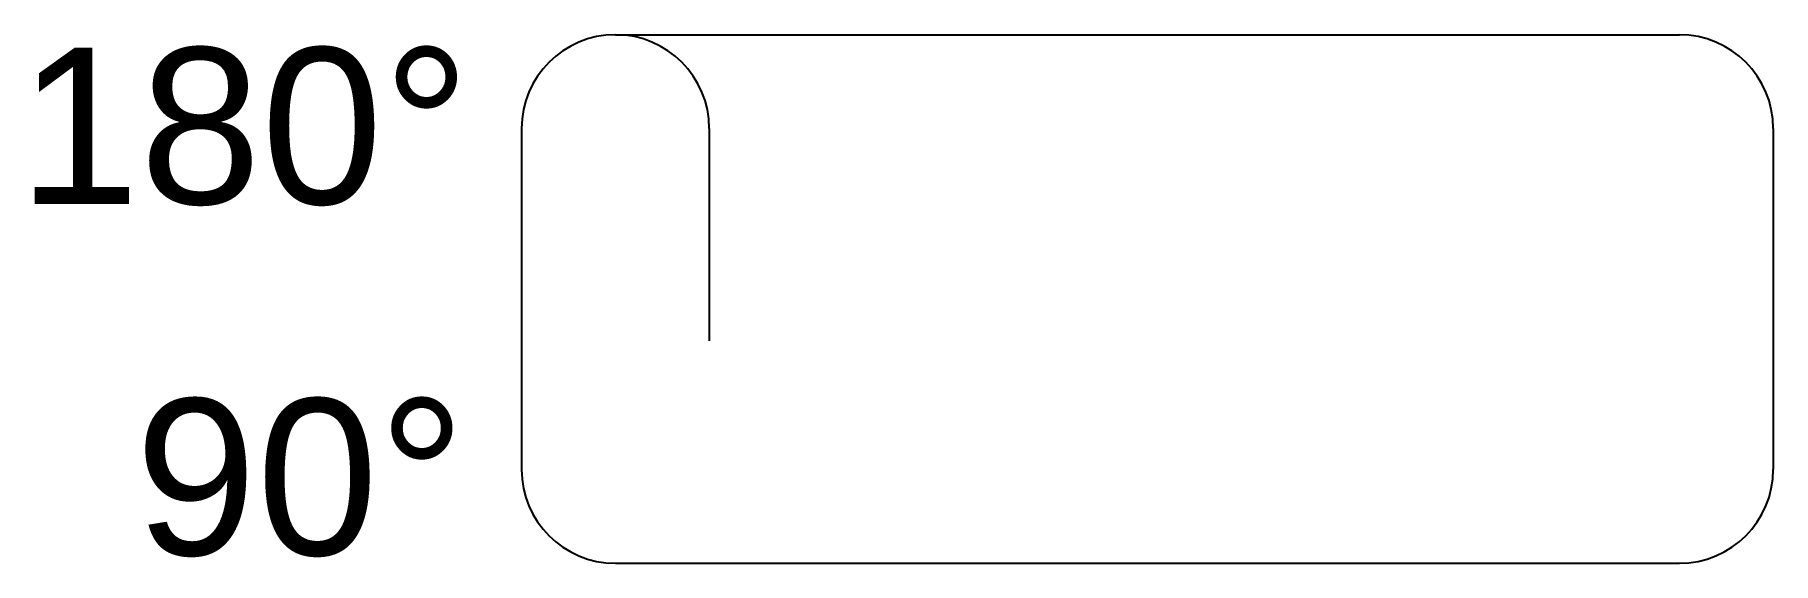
# Model space of a CAD drawing. Header units: millimetres. Extents: x 2578 to 2783, y 1495 to 1570.
# Drawn here: x 2577.5 to 2633.1, y 1553 to 1569.9 of the extents above; entities outside this region: 1.
import ezdxf

# ---------------------------------------------------------------- set-up
doc = ezdxf.new("R2010")
doc.units = ezdxf.units.MM
doc.layers.add('剪力筋線', color=6, linetype='Continuous')
doc.styles.get("Standard").update_dxf_attribs({"font": 'arial.ttf'})

msp = doc.modelspace()

# ---------------------------------------------------------------- linework, layer by layer
for p, q in [((2596.101, 1569.94), (2630.101, 1569.94)), ((2593.101, 1566.94), (2593.101, 1556.038)), ((2599.101, 1566.94), (2599.101, 1560.149)), ((2633.101, 1566.94), (2633.101, 1556.038)), ((2596.101, 1553.038), (2630.101, 1553.038))]:
    msp.add_line(p, q)
for centre, start, end in [((2596.101, 1566.94), 90, 180), ((2596.101, 1566.94), 0, 90), ((2630.101, 1566.94), 0, 90), ((2596.101, 1556.038), 180, 270), ((2630.101, 1556.038), 270, 0)]:
    msp.add_arc(centre, 3, start, end)
at = {"layer": '剪力筋線', "lineweight": 30}
msp.add_lwpolyline([(2761.181, 1529.424), (2755.878, 1534.727, 0.668179), (2750.757, 1532.606), (2750.757, 1498.206, 0.414214), (2753.757, 1495.206), (2779.957, 1495.206, 0.414214), (2782.957, 1498.206), (2782.957, 1532.606, 0.414214), (2779.957, 1535.606), (2753.757, 1535.606, 0.668179), (2751.635, 1530.485), (2756.939, 1525.181)], format="xyb", dxfattribs=at)

# ---------------------------------------------------------------- texts
for s, p in [('180%%D', (2577.012, 1564.526)), ('90%%D', (2580.75, 1553.299))]:
    msp.add_text(s, height=5).set_placement(p)

doc.saveas('drawing.dxf')
